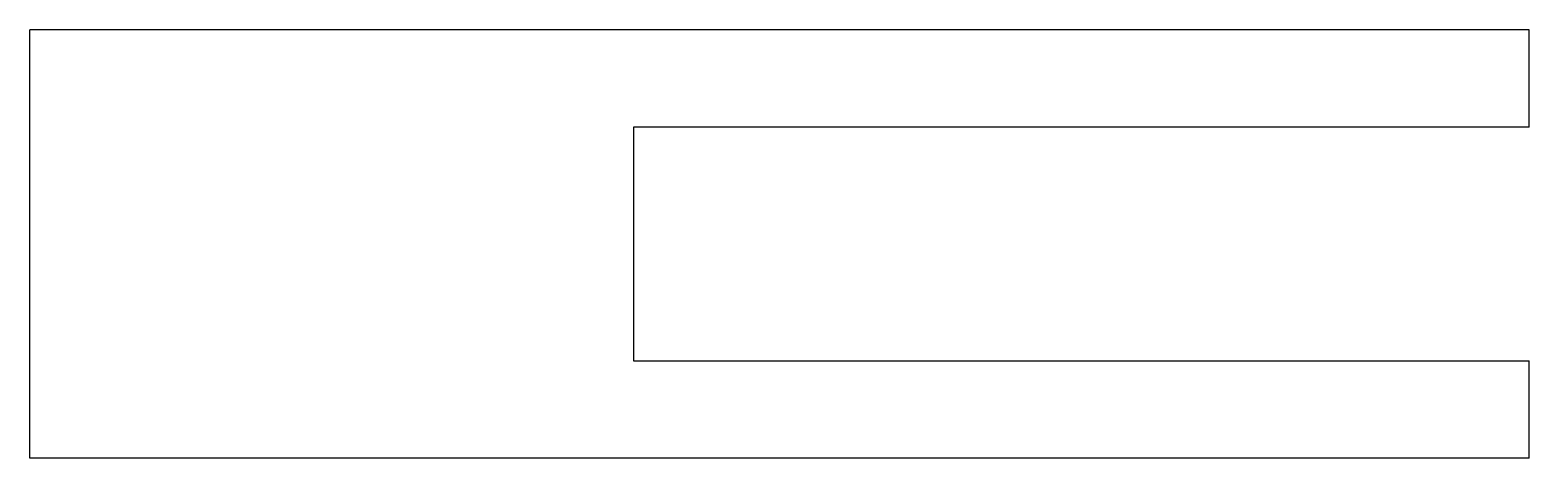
# Model space of a CAD drawing. Header units: metres. Extents: x -51 to 26, y -22 to 0.
import ezdxf

# ---------------------------------------------------------------- set-up
doc = ezdxf.new("R2010")
doc.units = ezdxf.units.M

msp = doc.modelspace()

# ---------------------------------------------------------------- linework, layer by layer
for points in [[(26, 0), (24.46, 0), (22.92, 0), (21.38, 0), (19.84, 0), (18.3, 0), (16.76, 0), (15.22, 0), (13.68, 0), (12.14, 0), (10.6, 0), (9.06, 0), (7.52, 0), (5.98, 0), (4.44, 0), (2.9, 0), (1.36, 0), (-0.18, 0), (-1.72, 0), (-3.26, 0), (-4.8, 0), (-6.34, 0), (-7.88, 0), (-9.42, 0), (-10.96, 0), (-12.5, 0), (-14.04, 0), (-15.58, 0), (-17.12, 0), (-18.66, 0), (-20.2, 0), (-21.74, 0), (-23.28, 0), (-24.82, 0), (-26.36, 0), (-27.9, 0), (-29.44, 0), (-30.98, 0), (-32.52, 0), (-34.06, 0), (-35.6, 0), (-37.14, 0), (-38.68, 0), (-40.22, 0), (-41.76, 0), (-43.3, 0), (-44.84, 0), (-46.38, 0), (-47.92, 0), (-49.46, 0), (-51, 0)], [(-51, -22), (-51, -21.56), (-51, -21.12), (-51, -20.68), (-51, -20.24), (-51, -19.8), (-51, -19.36), (-51, -18.92), (-51, -18.48), (-51, -18.04), (-51, -17.6), (-51, -17.16), (-51, -16.72), (-51, -16.28), (-51, -15.84), (-51, -15.4), (-51, -14.96), (-51, -14.52), (-51, -14.08), (-51, -13.64), (-51, -13.2), (-51, -12.76), (-51, -12.32), (-51, -11.88), (-51, -11.44), (-51, -11), (-51, -10.56), (-51, -10.12), (-51, -9.68), (-51, -9.24), (-51, -8.8), (-51, -8.36), (-51, -7.92), (-51, -7.48), (-51, -7.04), (-51, -6.6), (-51, -6.16), (-51, -5.72), (-51, -5.28), (-51, -4.84), (-51, -4.4), (-51, -3.96), (-51, -3.52), (-51, -3.08), (-51, -2.64), (-51, -2.2), (-51, -1.76), (-51, -1.32), (-51, -0.88), (-51, -0.44), (-51, 0)], [(26, -5), (26, -4.9), (26, -4.8), (26, -4.7), (26, -4.6), (26, -4.5), (26, -4.4), (26, -4.3), (26, -4.2), (26, -4.1), (26, -4), (26, -3.9), (26, -3.8), (26, -3.7), (26, -3.6), (26, -3.5), (26, -3.4), (26, -3.3), (26, -3.2), (26, -3.1), (26, -3), (26, -2.9), (26, -2.8), (26, -2.7), (26, -2.6), (26, -2.5), (26, -2.4), (26, -2.3), (26, -2.2), (26, -2.1), (26, -2), (26, -1.9), (26, -1.8), (26, -1.7), (26, -1.6), (26, -1.5), (26, -1.4), (26, -1.3), (26, -1.2), (26, -1.1), (26, -1), (26, -0.9), (26, -0.8), (26, -0.7), (26, -0.6), (26, -0.5), (26, -0.4), (26, -0.3), (26, -0.2), (26, -0.1), (26, 0)], [(26, -5), (25.08, -5), (24.16, -5), (23.24, -5), (22.32, -5), (21.4, -5), (20.48, -5), (19.56, -5), (18.64, -5), (17.72, -5), (16.8, -5), (15.88, -5), (14.96, -5), (14.04, -5), (13.12, -5), (12.2, -5), (11.28, -5), (10.36, -5), (9.44, -5), (8.52, -5), (7.6, -5), (6.68, -5), (5.76, -5), (4.84, -5), (3.92, -5), (3, -5), (2.08, -5), (1.16, -5), (0.24, -5), (-0.68, -5), (-1.6, -5), (-2.52, -5), (-3.44, -5), (-4.36, -5), (-5.28, -5), (-6.2, -5), (-7.12, -5), (-8.04, -5), (-8.96, -5), (-9.88, -5), (-10.8, -5), (-11.72, -5), (-12.64, -5), (-13.56, -5), (-14.48, -5), (-15.4, -5), (-16.32, -5), (-17.24, -5), (-18.16, -5), (-19.08, -5), (-20, -5)], [(-20, -5), (-20, -5.24), (-20, -5.48), (-20, -5.72), (-20, -5.96), (-20, -6.2), (-20, -6.44), (-20, -6.68), (-20, -6.92), (-20, -7.16), (-20, -7.4), (-20, -7.64), (-20, -7.88), (-20, -8.12), (-20, -8.36), (-20, -8.6), (-20, -8.84), (-20, -9.08), (-20, -9.32), (-20, -9.56), (-20, -9.8), (-20, -10.04), (-20, -10.28), (-20, -10.52), (-20, -10.76), (-20, -11), (-20, -11.24), (-20, -11.48), (-20, -11.72), (-20, -11.96), (-20, -12.2), (-20, -12.44), (-20, -12.68), (-20, -12.92), (-20, -13.16), (-20, -13.4), (-20, -13.64), (-20, -13.88), (-20, -14.12), (-20, -14.36), (-20, -14.6), (-20, -14.84), (-20, -15.08), (-20, -15.32), (-20, -15.56), (-20, -15.8), (-20, -16.04), (-20, -16.28), (-20, -16.52), (-20, -16.76), (-20, -17)], [(-20, -17), (-19.08, -17), (-18.16, -17), (-17.24, -17), (-16.32, -17), (-15.4, -17), (-14.48, -17), (-13.56, -17), (-12.64, -17), (-11.72, -17), (-10.8, -17), (-9.88, -17), (-8.96, -17), (-8.04, -17), (-7.12, -17), (-6.2, -17), (-5.28, -17), (-4.36, -17), (-3.44, -17), (-2.52, -17), (-1.6, -17), (-0.68, -17), (0.24, -17), (1.16, -17), (2.08, -17), (3, -17), (3.92, -17), (4.84, -17), (5.76, -17), (6.68, -17), (7.6, -17), (8.52, -17), (9.44, -17), (10.36, -17), (11.28, -17), (12.2, -17), (13.12, -17), (14.04, -17), (14.96, -17), (15.88, -17), (16.8, -17), (17.72, -17), (18.64, -17), (19.56, -17), (20.48, -17), (21.4, -17), (22.32, -17), (23.24, -17), (24.16, -17), (25.08, -17), (26, -17)], [(26, -22), (26, -21.9), (26, -21.8), (26, -21.7), (26, -21.6), (26, -21.5), (26, -21.4), (26, -21.3), (26, -21.2), (26, -21.1), (26, -21), (26, -20.9), (26, -20.8), (26, -20.7), (26, -20.6), (26, -20.5), (26, -20.4), (26, -20.3), (26, -20.2), (26, -20.1), (26, -20), (26, -19.9), (26, -19.8), (26, -19.7), (26, -19.6), (26, -19.5), (26, -19.4), (26, -19.3), (26, -19.2), (26, -19.1), (26, -19), (26, -18.9), (26, -18.8), (26, -18.7), (26, -18.6), (26, -18.5), (26, -18.4), (26, -18.3), (26, -18.2), (26, -18.1), (26, -18), (26, -17.9), (26, -17.8), (26, -17.7), (26, -17.6), (26, -17.5), (26, -17.4), (26, -17.3), (26, -17.2), (26, -17.1), (26, -17)], [(26, -22), (24.46, -22), (22.92, -22), (21.38, -22), (19.84, -22), (18.3, -22), (16.76, -22), (15.22, -22), (13.68, -22), (12.14, -22), (10.6, -22), (9.06, -22), (7.52, -22), (5.98, -22), (4.44, -22), (2.9, -22), (1.36, -22), (-0.18, -22), (-1.72, -22), (-3.26, -22), (-4.8, -22), (-6.34, -22), (-7.88, -22), (-9.42, -22), (-10.96, -22), (-12.5, -22), (-14.04, -22), (-15.58, -22), (-17.12, -22), (-18.66, -22), (-20.2, -22), (-21.74, -22), (-23.28, -22), (-24.82, -22), (-26.36, -22), (-27.9, -22), (-29.44, -22), (-30.98, -22), (-32.52, -22), (-34.06, -22), (-35.6, -22), (-37.14, -22), (-38.68, -22), (-40.22, -22), (-41.76, -22), (-43.3, -22), (-44.84, -22), (-46.38, -22), (-47.92, -22), (-49.46, -22), (-51, -22)]]:
    msp.add_lwpolyline(points)

doc.saveas('drawing.dxf')
